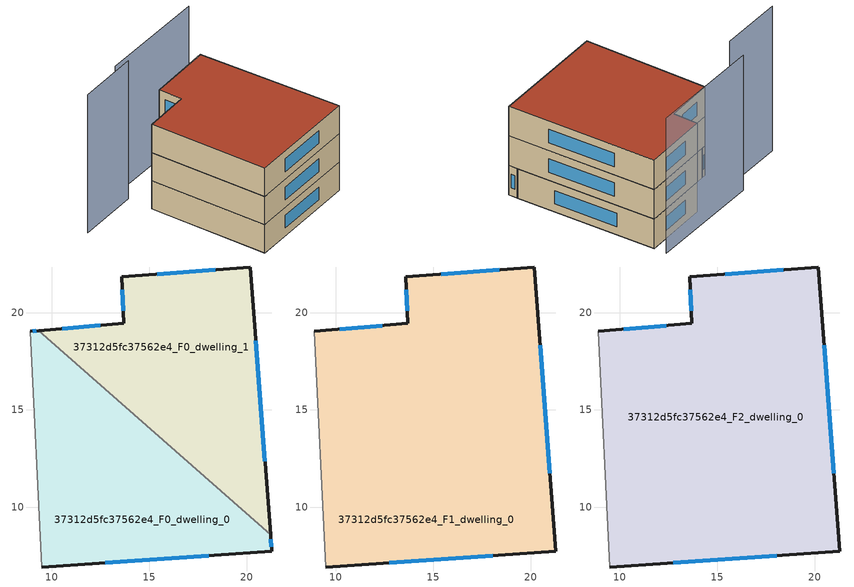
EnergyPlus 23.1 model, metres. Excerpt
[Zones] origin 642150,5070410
37312d5fc37562e4_F0_dwelling_0
 floor ground (EU_floor_Construction): 21.29,7.73 21.22,8.59 9.33,19.08 8.88,19.04 9.48,6.94 z0
 wall outside (EU_wall_Construction): 8.88,19.04 9.33,19.08 / 21.22,8.59 21.29,7.73 9.48,6.94 z0:3
 wall adiabatic (EU_wall_Construction): 9.48,6.94 8.88,19.04 z0:3
 wall to 37312d5fc37562e4_F0_dwelling_1 (EU_wall_Construction): 9.33,19.08 21.22,8.59 z0:3
 window (EU_Window_Construction): 18.04,7.51 12.73,7.16 / 9.01,19.06 9.2,19.07 / 21.24,8.35 21.27,7.97 z0.83:2.17
37312d5fc37562e4_F0_dwelling_1
 floor ground (EU_floor_Construction): 21.22,8.59 20.19,22.34 13.59,21.84 13.69,19.44 9.33,19.08 z0
 wall outside (EU_wall_Construction): 9.33,19.08 13.69,19.44 13.59,21.84 20.19,22.34 21.22,8.59 z0:3
 window (EU_Window_Construction): 10.53,19.18 12.49,19.34 / 13.66,20.1 13.61,21.18 / 15.4,21.98 18.38,22.21 / 20.48,18.56 20.94,12.37 z0.83:2.17
37312d5fc37562e4_F1_dwelling_0
 floor to 37312d5fc37562e4_F0_dwelling_0 (EU_floor_Construction): 21.29,7.73 21.22,8.59 9.33,19.08 8.88,19.04 9.48,6.94 z3
 floor to 37312d5fc37562e4_F0_dwelling_1 (EU_floor_Construction): 21.22,8.59 20.19,22.34 13.59,21.84 13.69,19.44 9.33,19.08 z3
 wall outside (EU_wall_Construction): 8.88,19.04 13.69,19.44 13.59,21.84 20.19,22.34 21.29,7.73 9.48,6.94 z3:6
 wall adiabatic (EU_wall_Construction): 9.48,6.94 8.88,19.04 z3:6
 window (EU_Window_Construction): 15.4,21.98 18.38,22.21 / 20.49,18.32 20.99,11.75 / 18.04,7.51 12.73,7.16 / 10.21,19.15 12.36,19.33 / 13.66,20.1 13.61,21.18 z3.83:5.17
37312d5fc37562e4_F2_dwelling_0
 floor to 37312d5fc37562e4_F1_dwelling_0 (EU_floor_Construction): 21.29,7.73 20.19,22.34 13.59,21.84 13.69,19.44 8.88,19.04 9.48,6.94 z6
 wall outside (EU_wall_Construction): 8.88,19.04 13.69,19.44 13.59,21.84 20.19,22.34 21.29,7.73 9.48,6.94 z6:9
 wall adiabatic (EU_wall_Construction): 9.48,6.94 8.88,19.04 z6:9
 window (EU_Window_Construction): 15.4,21.98 18.38,22.21 / 20.49,18.32 20.99,11.75 / 18.04,7.51 12.73,7.16 / 10.21,19.15 12.36,19.33 / 13.66,20.1 13.61,21.18 z6.83:8.17
 roof outside (EU_roof_Construction): 20.19,22.34 21.29,7.73 9.48,6.94 8.88,19.04 13.69,19.44 13.59,21.84 z9
shading: 8.87,21.65 2.48,21.25 z0:14.7; 20.11,23.56 8.68,22.95 z0:13.7
[Building]
EU S2 Campaign: North Axis=0; Terrain=City; Solar Distribution=FullExterior
[Site:Location]
Lyon-Bron: Latitude=45.75; Longitude=5; Time Zone=1; Elevation=198
[SizingPeriod:WeatherFileDays]
AnnualSizingPeriod: Begin Month=1; Begin Day of Month=1; End Month=12; End Day of Month=31; Day of Week for Start Day=Monday; Use Weather File Daylight Saving Period=No; Use Weather File Rain and Snow Indicators=No
[MATERIAL]
EU_InternalMass_Material: Roughness=MediumRough; Thickness=0.1; Conductivity=1; Density=1800; Specific Heat=900; Thermal Absorptance=0.9; Solar Absorptance=0.7; Visible Absorptance=0.7
[MATERIAL:NOMASS] Roughness=MediumRough; Thermal Absorptance=0.9; Solar Absorptance=0.7; Visible Absorptance=0.7
Name | Thermal Resistance
EU_wall_NoMass | 0.87146
EU_roof_NoMass | 0.842276
EU_floor_NoMass | 0.496999
[WINDOWMATERIAL:SIMPLEGLAZINGSYSTEM]
EU_Window_SimpleGlazing: UFactor=2.2525; Solar Heat Gain Coefficient=0.76; Visible Transmittance=0.76
[CONSTRUCTION]
EU_wall_Construction: EU_wall_NoMass
EU_roof_Construction: EU_roof_NoMass
EU_floor_Construction: EU_floor_NoMass
EU_InternalMass_Construction: EU_InternalMass_Material
EU_Window_Construction: EU_Window_SimpleGlazing
[ZONE] Type=1; Multiplier=1; Ceiling Height=autocalculate; Floor Area=autocalculate; Part of Total Floor Area=Yes
Name | Volume
37312d5fc37562e4_F0_dwelling_0 | 237.68
37312d5fc37562e4_F1_dwelling_0; 37312d5fc37562e4_F2_dwelling_0 | 475.351
37312d5fc37562e4_F0_dwelling_1 | 237.676
[INTERNALMASS] Construction=EU_InternalMass_Construction
Name | Zone or ZoneList | Surface Area
37312d5fc37562e4_F0_dwelling_0_EU_InternalMass | 37312d5fc37562e4_F0_dwelling_0 | 79.2272
37312d5fc37562e4_F0_dwelling_1_EU_InternalMass | 37312d5fc37562e4_F0_dwelling_1 | 79.2251
37312d5fc37562e4_F1_dwelling_0_EU_InternalMass | 37312d5fc37562e4_F1_dwelling_0 | 158.45
37312d5fc37562e4_F2_dwelling_0_EU_InternalMass | 37312d5fc37562e4_F2_dwelling_0 | 158.45
[OTHEREQUIPMENT] Fuel Type=Electricity; Design Level Calculation Method=Watts/Area; Power per Zone Floor Area=1; Fraction Latent=0; Fraction Radiant=0; Fraction Lost=0; Carbon Dioxide Generation Rate=0; EndUse Subcategory=EU_Step8_InternalGains
Name | Zone or ZoneList or Space or SpaceList | Schedule
EU_Step8_InternalGain_37312d5fc37562e4_F0_dwelling_0_f000 | 37312d5fc37562e4_F0_dwelling_0 | EU_Step8_GainSchedule_37312d5fc37562e4_F0_dwelling_0_f000
EU_Step8_InternalGain_37312d5fc37562e4_F0_dwelling_1_f000 | 37312d5fc37562e4_F0_dwelling_1 | EU_Step8_GainSchedule_37312d5fc37562e4_F0_dwelling_1_f000
EU_Step8_InternalGain_37312d5fc37562e4_F1_dwelling_0_f000 | 37312d5fc37562e4_F1_dwelling_0 | EU_Step8_GainSchedule_37312d5fc37562e4_F1_dwelling_0_f000
EU_Step8_InternalGain_37312d5fc37562e4_F2_dwelling_0_f000 | 37312d5fc37562e4_F2_dwelling_0 | EU_Step8_GainSchedule_37312d5fc37562e4_F2_dwelling_0_f000
[ZONEVENTILATION:DESIGNFLOWRATE] Schedule=EU_AlwaysOn; Design Flow Rate Calculation Method=AirChanges/Hour; Air Changes per Hour=0.425; Ventilation Type=Natural; Fan Pressure Rise=0; Fan Total Efficiency=1; Constant Term Coefficient=1; Temperature Term Coefficient=0; Velocity Term Coefficient=0; Velocity Squared Term Coefficient=0; Minimum Indoor Temperature=-100; Maximum Indoor Temperature=100; Delta Temperature=-100; Minimum Outdoor Temperature=-100; Maximum Outdoor Temperature=100; Maximum Wind Speed=40
Name | Zone or ZoneList or Space or SpaceList
EU_ConstantAir_37312d5fc37562e4_F0_dwelling_0 | 37312d5fc37562e4_F0_dwelling_0
EU_ConstantAir_37312d5fc37562e4_F0_dwelling_1 | 37312d5fc37562e4_F0_dwelling_1
EU_ConstantAir_37312d5fc37562e4_F1_dwelling_0 | 37312d5fc37562e4_F1_dwelling_0
EU_ConstantAir_37312d5fc37562e4_F2_dwelling_0 | 37312d5fc37562e4_F2_dwelling_0
[HVACTEMPLATE:THERMOSTAT] Constant Heating Setpoint=20; Constant Cooling Setpoint=50
EU_HeatOnly_37312d5fc37562e4_F0_dwelling_0; EU_HeatOnly_37312d5fc37562e4_F0_dwelling_1; EU_HeatOnly_37312d5fc37562e4_F1_dwelling_0; EU_HeatOnly_37312d5fc37562e4_F2_dwelling_0
[HVACTEMPLATE:ZONE:IDEALLOADSAIRSYSTEM] System Availability Schedule=EU_AlwaysOn; Maximum Heating Supply Air Temperature=50; Minimum Cooling Supply Air Temperature=13; Maximum Heating Supply Air Humidity Ratio=0.0156; Minimum Cooling Supply Air Humidity Ratio=0.0077; Heating Limit=NoLimit; Cooling Limit=NoLimit; Heating Availability Schedule=EU_AlwaysOn; Cooling Availability Schedule=EU_CoolingOff; Dehumidification Control Type=ConstantSensibleHeatRatio; Cooling Sensible Heat Ratio=0.7; Dehumidification Setpoint=60; Humidification Control Type=None; Humidification Setpoint=30; Outdoor Air Method=None; Outdoor Air Flow Rate per Person=0.00944; Outdoor Air Flow Rate per Zone Floor Area=0; Outdoor Air Flow Rate per Zone=0; Demand Controlled Ventilation Type=None; Outdoor Air Economizer Type=NoEconomizer; Heat Recovery Type=None; Sensible Heat Recovery Effectiveness=0.7; Latent Heat Recovery Effectiveness=0.65
Name | Template Thermostat
37312d5fc37562e4_F0_dwelling_0 | EU_HeatOnly_37312d5fc37562e4_F0_dwelling_0
37312d5fc37562e4_F0_dwelling_1 | EU_HeatOnly_37312d5fc37562e4_F0_dwelling_1
37312d5fc37562e4_F1_dwelling_0 | EU_HeatOnly_37312d5fc37562e4_F1_dwelling_0
37312d5fc37562e4_F2_dwelling_0 | EU_HeatOnly_37312d5fc37562e4_F2_dwelling_0
[SIZING:ZONE] Zone Cooling Design Supply Air Temperature Input Method=SupplyAirTemperature; Zone Cooling Design Supply Air Temperature=13; Zone Heating Design Supply Air Temperature Input Method=SupplyAirTemperature; Zone Heating Design Supply Air Temperature=50; Zone Cooling Design Supply Air Humidity Ratio=0.008; Zone Heating Design Supply Air Humidity Ratio=0.008; Cooling Design Air Flow Method=DesignDay; Cooling Design Air Flow Rate=0; Cooling Minimum Air Flow per Zone Floor Area=0.000762; Cooling Minimum Air Flow=0; Cooling Minimum Air Flow Fraction=0.2; Heating Design Air Flow Method=DesignDay; Heating Design Air Flow Rate=0; Heating Maximum Air Flow per Zone Floor Area=0.002032; Heating Maximum Air Flow=0.141576; Heating Maximum Air Flow Fraction=0.3; Account for Dedicated Outdoor Air System=No; Dedicated Outdoor Air System Control Strategy=NeutralSupplyAir; Dedicated Outdoor Air Low Setpoint Temperature for Design=autosize; Dedicated Outdoor Air High Setpoint Temperature for Design=autosize; Zone Load Sizing Method=Sensible Load Only No Latent Load; Zone Latent Cooling Design Supply Air Humidity Ratio Input Method=HumidityRatioDifference; Zone Cooling Design Supply Air Humidity Ratio Difference=0.005; Zone Latent Heating Design Supply Air Humidity Ratio Input Method=HumidityRatioDifference; Zone Humidification Design Supply Air Humidity Ratio Difference=0.005
37312d5fc37562e4_F0_dwelling_0; 37312d5fc37562e4_F0_dwelling_1; 37312d5fc37562e4_F1_dwelling_0; 37312d5fc37562e4_F2_dwelling_0
[SCHEDULE:CONSTANT]
Name | Hourly Value
EU_AlwaysOn | 1
EU_CoolingOff | 0
[SCHEDULE:FILE] Column Number=1; Rows to Skip at Top=0; Number of Hours of Data=8760; Column Separator=Comma; Interpolate to Timestep=No; Minutes per Item=60; Adjust Schedule for Daylight Savings=Yes
Name | File
EU_Step8_GainSchedule_37312d5fc37562e4_F0_dwelling_0_f000 | ../../schedules/37312d5fc37562e4/37312d5fc37562e4_F0_dwelling_0_f000_gain.csv
EU_Step8_GainSchedule_37312d5fc37562e4_F0_dwelling_1_f000 | ../../schedules/37312d5fc37562e4/37312d5fc37562e4_F0_dwelling_1_f000_gain.csv
EU_Step8_GainSchedule_37312d5fc37562e4_F1_dwelling_0_f000 | ../../schedules/37312d5fc37562e4/37312d5fc37562e4_F1_dwelling_0_f000_gain.csv
EU_Step8_GainSchedule_37312d5fc37562e4_F2_dwelling_0_f000 | ../../schedules/37312d5fc37562e4/37312d5fc37562e4_F2_dwelling_0_f000_gain.csv
